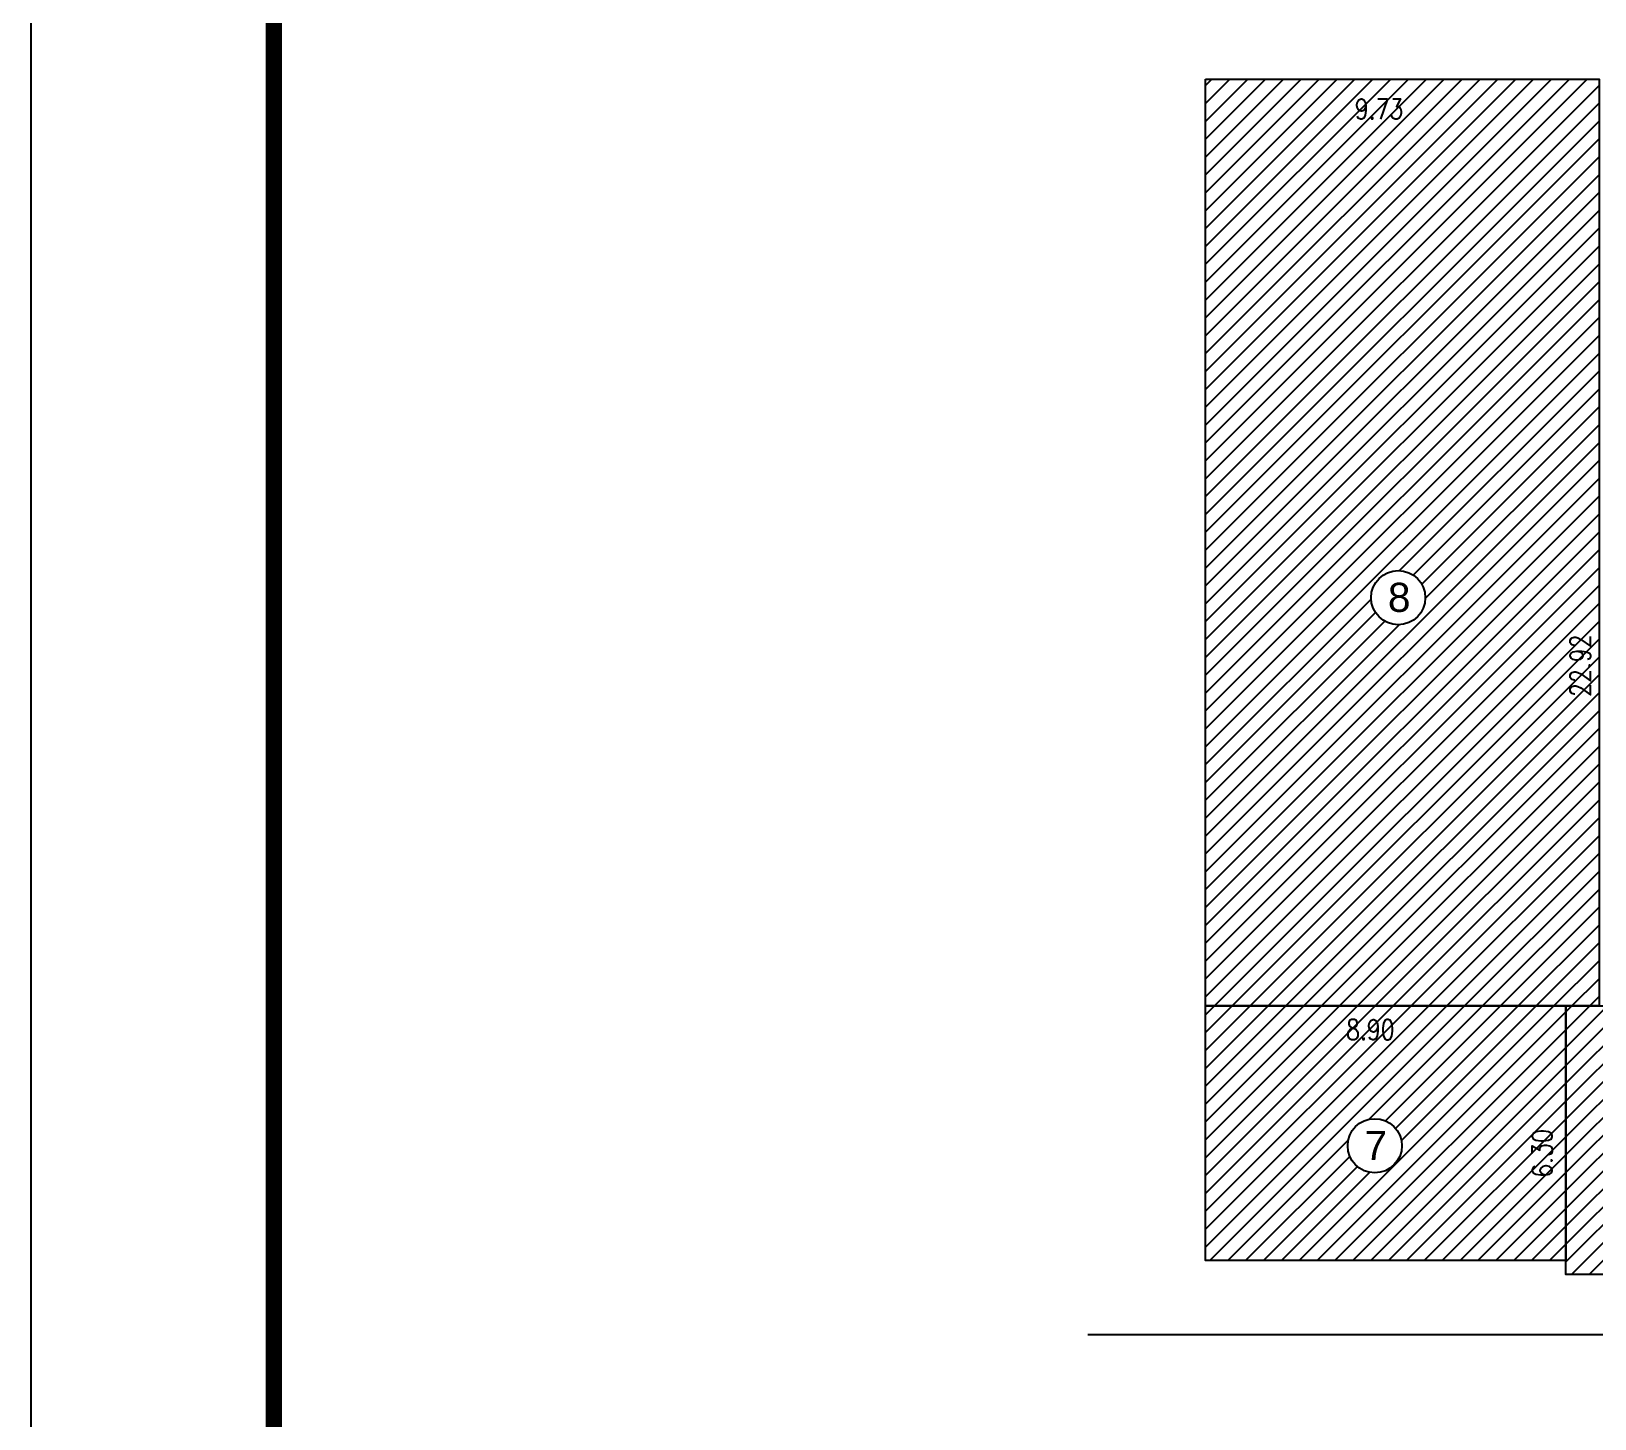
# Model space of a CAD drawing. Extents: x -3099 to -2751, y 5130 to 5248.
# Drawn here: x -2919.35 to -2880.68, y 5165.14 to 5199.46 of the extents above; entities that cross this region are included whole.
import ezdxf

# ---------------------------------------------------------------- set-up
doc = ezdxf.new("R2010")
doc.units = 0
doc.header["$MEASUREMENT"] = 0
doc.layers.get('0').update_dxf_attribs({"linetype": 'CONTINUOUS'})
for name, color, linetype in [('ACHURADO', 9, 'CONTINUOUS'), ('CALLE', 1, 'CONTINUOUS'), ('COTAS', 7, 'CONTINUOUS'), ('CUADROS', 1, 'CONTINUOUS'), ('TEXTO', 3, 'CONTINUOUS')]:
    doc.layers.add(name, color=color, linetype=linetype)
doc.styles.add('arial', font='arial.ttf', dxfattribs={"height": 150})
doc.styles.add('ROMANS', font='romans.shx', dxfattribs={"oblique": 10, "height": 1.3})

msp = doc.modelspace()

# ---------------------------------------------------------------- hatches: boundary and pattern name
at = {"layer": 'ACHURADO'}
h = msp.add_hatch(dxfattribs=at)
h.set_pattern_fill('ANSI31', color=256, scale=2.5, style=0)
h.paths.add_polyline_path([(-2880.577, 5191.158), (-2880.577, 5198.268), (-2890.307, 5198.268), (-2890.307, 5175.348), (-2881.397, 5175.348), (-2880.577, 5175.348)])
h.paths.add_polyline_path([(-2884.874, 5185.445, -1), (-2886.214, 5185.445, -1)], flags=16)
h.paths.add_polyline_path([(-2880.667, 5182.924), (-2880.667, 5184.774), (-2881.417, 5184.774), (-2881.417, 5182.924)], flags=24)
h.paths.add_polyline_path([(-2886.684, 5197.16), (-2885.215, 5197.16), (-2885.215, 5197.91), (-2886.684, 5197.91)], flags=24)
h.paths.add_polyline_path([(-2885.983, 5184.898), (-2885.056, 5184.898), (-2885.056, 5186), (-2885.983, 5186)], flags=24)
h = msp.add_hatch(dxfattribs=at)
h.set_pattern_fill('ANSI31', color=256, scale=2.5, style=0)
h.paths.add_polyline_path([(-2881.397, 5175.348), (-2890.307, 5175.348), (-2890.307, 5169.048), (-2881.397, 5169.048)])
h.paths.add_polyline_path([(-2885.453, 5171.888, -1), (-2886.793, 5171.888, -1)], flags=16)
h.paths.add_polyline_path([(-2886.902, 5174.387), (-2885.433, 5174.387), (-2885.433, 5175.137), (-2886.902, 5175.137)], flags=24)
h.paths.add_polyline_path([(-2881.608, 5171.049), (-2881.608, 5172.499), (-2882.358, 5172.499), (-2882.358, 5171.049)], flags=24)
h.paths.add_polyline_path([(-2886.556, 5171.359), (-2885.641, 5171.359), (-2885.641, 5172.425), (-2886.556, 5172.425)], flags=24)
h = msp.add_hatch(dxfattribs=at)
h.set_pattern_fill('ANSI31', color=256, scale=2.5, style=0)
h.paths.add_polyline_path([(-2859.249, 5175.348), (-2867.797, 5175.348), (-2880.577, 5175.348), (-2881.397, 5175.348), (-2881.397, 5168.708), (-2859.249, 5168.708)])
h.paths.add_polyline_path([(-2869.989, 5171.888, -1), (-2871.329, 5171.888, -1)], flags=16)
h.paths.add_polyline_path([(-2859.463, 5171.457), (-2859.463, 5172.907), (-2860.213, 5172.907), (-2860.213, 5171.457)], flags=24)
h.paths.add_polyline_path([(-2869.818, 5174.424), (-2867.968, 5174.424), (-2867.968, 5175.174), (-2869.818, 5175.174)], flags=24)
h.paths.add_polyline_path([(-2871.139, 5171.341), (-2870.212, 5171.341), (-2870.212, 5172.444), (-2871.139, 5172.444)], flags=24)

# ---------------------------------------------------------------- linework, layer by layer
at = {"color": 4}
for centre in [(-2885.544, 5185.445), (-2886.123, 5171.888)]:
    msp.add_circle(centre, 0.67, dxfattribs=at)
at = {"layer": 'CALLE', "color": 3}
msp.add_line((-2857.238, 5167.208), (-2893.221, 5167.208), dxfattribs=at)
at = {"layer": 'COTAS'}
msp.add_lwpolyline([(-2751.147, 5248.336), (-2751.147, 5129.536), (-2919.347, 5129.536), (-2919.347, 5248.336)], close=True, dxfattribs=at)
at = {"layer": 'COTAS', "const_width": 0.4}
msp.add_lwpolyline([(-2753.147, 5246.336), (-2913.347, 5246.336), (-2913.347, 5131.536), (-2753.147, 5131.536)], close=True, dxfattribs=at)
at = {"layer": 'CUADROS'}
for points in [[(-2890.307, 5198.268), (-2880.577, 5198.268), (-2880.577, 5175.348), (-2890.307, 5175.348)], [(-2890.307, 5175.348), (-2881.397, 5175.348), (-2881.397, 5169.048), (-2890.307, 5169.048)], [(-2881.397, 5175.348), (-2859.249, 5175.348), (-2859.249, 5168.708), (-2881.397, 5168.708)]]:
    msp.add_lwpolyline(points, close=True, dxfattribs=at)

# ---------------------------------------------------------------- texts
at = {"color": 4, "style": 'arial'}
for s, p in [('8', (-2885.799, 5185.094)), ('7', (-2886.378, 5171.537))]:
    msp.add_text(s, height=0.72, dxfattribs=at).set_placement(p)
at = {"layer": 'TEXTO', "style": 'ROMANS', "width": 0.8}
for s, p in [('9.73', (-2886.617, 5197.285)), ('8.90', (-2886.834, 5174.512))]:
    msp.add_text(s, height=0.5, dxfattribs=at).set_placement(p)
for s, p in [('22.92', (-2880.792, 5182.992)), ('6.30', (-2881.733, 5171.098))]:
    msp.add_text(s, height=0.5, rotation=90, dxfattribs=at).set_placement(p)

doc.saveas('drawing.dxf')
